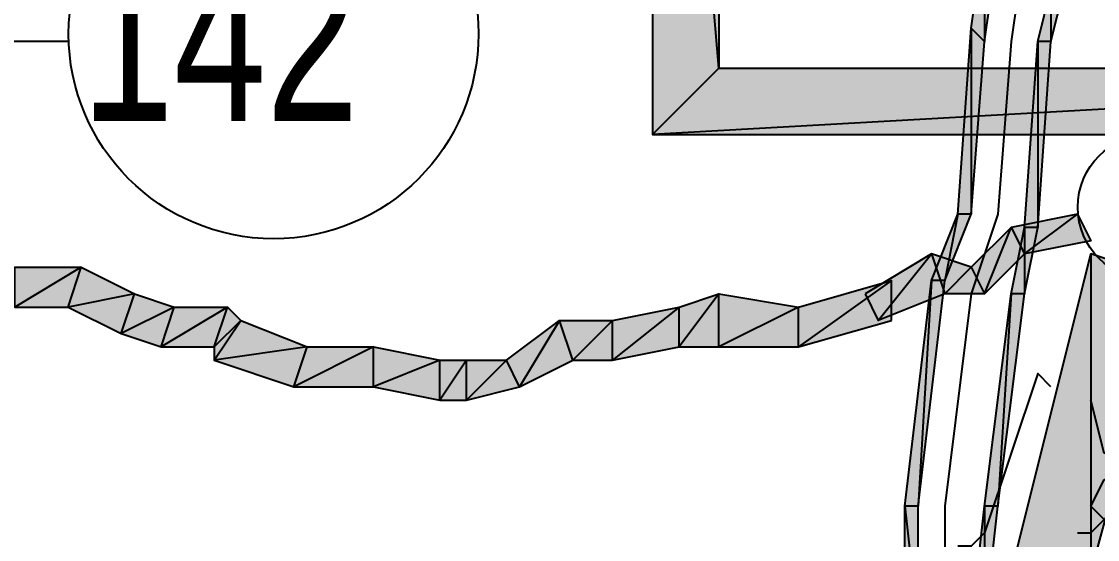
# Model space of a CAD drawing. Header units: millimetres. Extents: x 658 to 813, y 806 to 883.
# Drawn here: x 786.3152 to 786.5614, y 864.4621 to 864.5806 of the extents above; entities that cross this region are included whole.
import ezdxf

# ---------------------------------------------------------------- set-up
doc = ezdxf.new("R2010")
doc.units = ezdxf.units.MM
doc.header["$LTSCALE"] = 0.1
doc.linetypes.add('atContinuous2', pattern=[0])
for name, color, linetype in [('BATKAB', 7, 'Continuous'), ('JL-ARTERI', 7, 'Continuous'), ('JL-TOLL', 7, 'Continuous'), ('KLEKTOR2', 7, 'Continuous'), ('LINK NAS BARU', 7, 'Continuous'), ('SYMBOL', 7, 'Continuous'), ('zat_Mask_solid', 7, 'Continuous')]:
    doc.layers.add(name, color=color, linetype=linetype)
doc.styles.add('Style2', font='arial.ttf', dxfattribs={"height": 0.2})

msp = doc.modelspace()

# ---------------------------------------------------------------- hatches: boundary and pattern name
h = msp.add_hatch(color=7)
h.paths.add_polyline_path([(786.45957, 864.55477), (786.47477, 864.56997), (786.45957, 864.74934)])
h.paths.add_polyline_path([(786.47477, 864.56997), (786.45957, 864.74934), (786.47477, 864.73414)], flags=17)
h = msp.add_hatch(color=7)
h.paths.add_polyline_path([(786.74533, 864.55477), (786.73013, 864.56997), (786.45957, 864.55477)])
h.paths.add_polyline_path([(786.73013, 864.56997), (786.45957, 864.55477), (786.47477, 864.56997)], flags=17)
at = {"layer": 'JL-ARTERI'}
for points in [[(786.55989, 864.52741), (786.55989, 864.45445), (786.54165, 864.45445)], [(786.57813, 864.52133), (786.55989, 864.52741), (786.55989, 864.45445)]]:
    msp.add_hatch(color=7, dxfattribs=at).paths.add_polyline_path(points)
at = {"layer": 'JL-TOLL'}
for points in [[(786.53557, 864.60038), (786.53557, 864.57605), (786.53253, 864.57909)], [(786.53861, 864.59733), (786.53557, 864.60038), (786.53557, 864.57605)], [(786.55077, 864.58821), (786.55077, 864.57605), (786.54773, 864.57605)], [(786.55381, 864.58821), (786.55077, 864.58821), (786.55077, 864.57605)], [(786.53253, 864.57909), (786.53253, 864.53653), (786.52949, 864.53653)], [(786.53557, 864.57605), (786.53253, 864.57909), (786.53253, 864.53653)], [(786.54773, 864.57605), (786.54773, 864.53349), (786.54469, 864.53349)], [(786.55077, 864.57605), (786.54773, 864.57605), (786.54773, 864.53349)], [(786.52949, 864.53653), (786.52645, 864.52133), (786.52341, 864.52133)], [(786.53253, 864.53653), (786.52949, 864.53653), (786.52645, 864.52133)], [(786.54469, 864.53349), (786.54469, 864.51829), (786.54165, 864.51829)], [(786.54773, 864.53349), (786.54469, 864.53349), (786.54469, 864.51829)], [(786.52341, 864.52133), (786.52037, 864.46965), (786.51733, 864.46965)], [(786.52645, 864.52133), (786.52341, 864.52133), (786.52037, 864.46965)], [(786.54165, 864.51829), (786.53861, 864.46965), (786.53557, 864.46965)], [(786.54469, 864.51829), (786.54165, 864.51829), (786.53861, 864.46965)], [(786.53557, 864.46965), (786.53557, 864.44229), (786.53253, 864.44229)], [(786.53861, 864.46965), (786.53557, 864.46965), (786.53557, 864.44229)]]:
    msp.add_hatch(color=7, dxfattribs=at).paths.add_polyline_path(points)
h = msp.add_hatch(color=7, dxfattribs=at)
h.paths.add_polyline_path([(786.52037, 864.46965), (786.51733, 864.46965), (786.52037, 864.44229)], flags=17)
h.paths.add_polyline_path([(786.51733, 864.46965), (786.52037, 864.44229), (786.51733, 864.44229)], flags=17)
at = {"layer": 'KLEKTOR2'}
for points in [[(786.54165, 864.53349), (786.54469, 864.52741), (786.55685, 864.53653)], [(786.54469, 864.52741), (786.55685, 864.53653), (786.55989, 864.53045)], [(786.53253, 864.52437), (786.53557, 864.51829), (786.54165, 864.53349)], [(786.53557, 864.51829), (786.54165, 864.53349), (786.54469, 864.52741)], [(786.50821, 864.51829), (786.51125, 864.51221), (786.52341, 864.52741)], [(786.51125, 864.51221), (786.52341, 864.52741), (786.52645, 864.51829)], [(786.52341, 864.52741), (786.52645, 864.51829), (786.53253, 864.52437)], [(786.52645, 864.51829), (786.53253, 864.52437), (786.53557, 864.51829)]]:
    msp.add_hatch(color=7, dxfattribs=at).paths.add_polyline_path(points)
h = msp.add_hatch(color=7, dxfattribs=at)
h.paths.add_polyline_path([(786.32581, 864.51525), (786.32885, 864.52437), (786.31365, 864.51525)], flags=17)
h.paths.add_polyline_path([(786.32885, 864.52437), (786.31365, 864.51525), (786.31365, 864.52437)], flags=17)
h = msp.add_hatch(color=7, dxfattribs=at)
h.paths.add_polyline_path([(786.51429, 864.51221), (786.51429, 864.52133), (786.49301, 864.50613)], flags=17)
h.paths.add_polyline_path([(786.51429, 864.52133), (786.49301, 864.50613), (786.49301, 864.51525)], flags=17)
h = msp.add_hatch(color=7, dxfattribs=at)
h.paths.add_polyline_path([(786.47477, 864.50613), (786.47477, 864.51829), (786.46565, 864.50613)], flags=17)
h.paths.add_polyline_path([(786.47477, 864.51829), (786.46565, 864.50613), (786.46565, 864.51525)], flags=17)
h = msp.add_hatch(color=7, dxfattribs=at)
h.paths.add_polyline_path([(786.49301, 864.50613), (786.49301, 864.51525), (786.47477, 864.50613)], flags=17)
h.paths.add_polyline_path([(786.49301, 864.51525), (786.47477, 864.50613), (786.47477, 864.51829)])
h = msp.add_hatch(color=7, dxfattribs=at)
h.paths.add_polyline_path([(786.35925, 864.50613), (786.36229, 864.51525), (786.34709, 864.50613)], flags=17)
h.paths.add_polyline_path([(786.36229, 864.51525), (786.34709, 864.50613), (786.35013, 864.51525)], flags=17)
h = msp.add_hatch(color=7, dxfattribs=at)
h.paths.add_polyline_path([(786.46565, 864.50613), (786.46565, 864.51525), (786.45045, 864.50309)], flags=17)
h.paths.add_polyline_path([(786.46565, 864.51525), (786.45045, 864.50309), (786.45045, 864.51221)], flags=17)
h = msp.add_hatch(color=7, dxfattribs=at)
h.paths.add_polyline_path([(786.38053, 864.50613), (786.35925, 864.50309), (786.36533, 864.51221)])
h.paths.add_polyline_path([(786.35925, 864.50309), (786.36533, 864.51221), (786.35925, 864.50613)], flags=17)
h = msp.add_hatch(color=7, dxfattribs=at)
h.paths.add_polyline_path([(786.45045, 864.50309), (786.45045, 864.51221), (786.44133, 864.50309)], flags=17)
h.paths.add_polyline_path([(786.45045, 864.51221), (786.44133, 864.50309), (786.43829, 864.51221)])
h = msp.add_hatch(color=7, dxfattribs=at)
h.paths.add_polyline_path([(786.39573, 864.49701), (786.39573, 864.50613), (786.37749, 864.49701)], flags=17)
h.paths.add_polyline_path([(786.39573, 864.50613), (786.37749, 864.49701), (786.38053, 864.50613)], flags=17)
h = msp.add_hatch(color=7, dxfattribs=at)
h.paths.add_polyline_path([(786.41701, 864.49397), (786.41701, 864.50309), (786.41093, 864.49397)], flags=17)
h.paths.add_polyline_path([(786.41701, 864.50309), (786.41093, 864.49397), (786.41093, 864.50309)], flags=17)
h = msp.add_hatch(color=7, dxfattribs=at)
h.paths.add_polyline_path([(786.42917, 864.49701), (786.42613, 864.50309), (786.41701, 864.49397)])
h.paths.add_polyline_path([(786.42613, 864.50309), (786.41701, 864.49397), (786.41701, 864.50309)], flags=17)
at = {"layer": 'zat_Mask_solid'}
for points in [[(786.34101, 864.51829), (786.32581, 864.51525), (786.32885, 864.52437)], [(786.33797, 864.50917), (786.34101, 864.51829), (786.32581, 864.51525)], [(786.35013, 864.51525), (786.33797, 864.50917), (786.34101, 864.51829)], [(786.34709, 864.50613), (786.35013, 864.51525), (786.33797, 864.50917)], [(786.36533, 864.51221), (786.35925, 864.50613), (786.36229, 864.51525)], [(786.43829, 864.51221), (786.42917, 864.49701), (786.42613, 864.50309)], [(786.44133, 864.50309), (786.43829, 864.51221), (786.42917, 864.49701)], [(786.37749, 864.49701), (786.38053, 864.50613), (786.35925, 864.50309)], [(786.41093, 864.50309), (786.39573, 864.49701), (786.39573, 864.50613)], [(786.41093, 864.49397), (786.41093, 864.50309), (786.39573, 864.49701)]]:
    msp.add_hatch(color=7, dxfattribs=at).paths.add_polyline_path(points)

# ---------------------------------------------------------------- linework, layer by layer
at = {"color": 7}
for points in [[(786.45957, 864.55477), (786.47477, 864.56997), (786.45957, 864.74934), (786.45957, 864.55477)], [(786.47477, 864.56997), (786.45957, 864.74934), (786.47477, 864.73414), (786.47477, 864.56997)], [(786.74533, 864.55477), (786.73013, 864.56997), (786.45957, 864.55477), (786.74533, 864.55477)], [(786.73013, 864.56997), (786.45957, 864.55477), (786.47477, 864.56997), (786.73013, 864.56997)]]:
    msp.add_lwpolyline(points, dxfattribs=at)
at = {"layer": 'BATKAB', "color": 7}
for points in [[(786.55077, 864.49701), (786.54773, 864.50005), (786.53557, 864.46357), (786.53253, 864.46053), (786.52949, 864.46053)], [(786.55685, 864.46357), (786.55989, 864.46357), (786.56293, 864.46661), (786.55989, 864.46965), (786.56293, 864.47573), (786.56901, 864.47877), (786.56597, 864.48181), (786.56293, 864.48181), (786.55989, 864.49397)]]:
    msp.add_lwpolyline(points, dxfattribs=at)
at = {"layer": 'JL-ARTERI', "color": 7}
for points in [[(786.55989, 864.52741), (786.55989, 864.45445), (786.54165, 864.45445), (786.55989, 864.52741)], [(786.57813, 864.52133), (786.55989, 864.52741), (786.55989, 864.45445), (786.57813, 864.52133)]]:
    msp.add_lwpolyline(points, dxfattribs=at)
at = {"layer": 'JL-TOLL', "color": 7}
for points in [[(786.53557, 864.60038), (786.53557, 864.57605), (786.53253, 864.57909), (786.53557, 864.60038)], [(786.53861, 864.59733), (786.53557, 864.60038), (786.53557, 864.57605), (786.53861, 864.59733)], [(786.54469, 864.59733), (786.54165, 864.57605), (786.53861, 864.53653), (786.53253, 864.51829), (786.52645, 864.46965), (786.52645, 864.44229), (786.52341, 864.42709), (786.52645, 864.38149), (786.51733, 864.34501), (786.51125, 864.32373), (786.50821, 864.30549), (786.50213, 864.28725), (786.49909, 864.27509), (786.48693, 864.24773), (786.48693, 864.23253), (786.48693, 864.22645), (786.47781, 864.19301), (786.48085, 864.16869), (786.49909, 864.14437), (786.51125, 864.12917), (786.51429, 864.11701), (786.51733, 864.09877), (786.52037, 864.08357), (786.51733, 864.07445)], [(786.55077, 864.58821), (786.55077, 864.57605), (786.54773, 864.57605), (786.55077, 864.58821)], [(786.55381, 864.58821), (786.55077, 864.58821), (786.55077, 864.57605), (786.55381, 864.58821)], [(786.53253, 864.57909), (786.53253, 864.53653), (786.52949, 864.53653), (786.53253, 864.57909)], [(786.53557, 864.57605), (786.53253, 864.57909), (786.53253, 864.53653), (786.53557, 864.57605)], [(786.54773, 864.57605), (786.54773, 864.53349), (786.54469, 864.53349), (786.54773, 864.57605)], [(786.55077, 864.57605), (786.54773, 864.57605), (786.54773, 864.53349), (786.55077, 864.57605)], [(786.52949, 864.53653), (786.52645, 864.52133), (786.52341, 864.52133), (786.52949, 864.53653)], [(786.53253, 864.53653), (786.52949, 864.53653), (786.52645, 864.52133), (786.53253, 864.53653)], [(786.54469, 864.53349), (786.54469, 864.51829), (786.54165, 864.51829), (786.54469, 864.53349)], [(786.54773, 864.53349), (786.54469, 864.53349), (786.54469, 864.51829), (786.54773, 864.53349)], [(786.52341, 864.52133), (786.52037, 864.46965), (786.51733, 864.46965), (786.52341, 864.52133)], [(786.52645, 864.52133), (786.52341, 864.52133), (786.52037, 864.46965), (786.52645, 864.52133)], [(786.54165, 864.51829), (786.53861, 864.46965), (786.53557, 864.46965), (786.54165, 864.51829)], [(786.54469, 864.51829), (786.54165, 864.51829), (786.53861, 864.46965), (786.54469, 864.51829)], [(786.52037, 864.46965), (786.51733, 864.46965), (786.52037, 864.44229), (786.52037, 864.46965)], [(786.51733, 864.46965), (786.52037, 864.44229), (786.51733, 864.44229), (786.51733, 864.46965)], [(786.53557, 864.46965), (786.53557, 864.44229), (786.53253, 864.44229), (786.53557, 864.46965)], [(786.53861, 864.46965), (786.53557, 864.46965), (786.53557, 864.44229), (786.53861, 864.46965)]]:
    msp.add_lwpolyline(points, dxfattribs=at)
at = {"layer": 'KLEKTOR2', "color": 7}
for points in [[(786.54165, 864.53349), (786.54469, 864.52741), (786.55685, 864.53653), (786.54165, 864.53349)], [(786.54469, 864.52741), (786.55685, 864.53653), (786.55989, 864.53045), (786.54469, 864.52741)], [(786.53253, 864.52437), (786.53557, 864.51829), (786.54165, 864.53349), (786.53253, 864.52437)], [(786.53557, 864.51829), (786.54165, 864.53349), (786.54469, 864.52741), (786.53557, 864.51829)], [(786.50821, 864.51829), (786.51125, 864.51221), (786.52341, 864.52741), (786.50821, 864.51829)], [(786.51125, 864.51221), (786.52341, 864.52741), (786.52645, 864.51829), (786.51125, 864.51221)], [(786.52341, 864.52741), (786.52645, 864.51829), (786.53253, 864.52437), (786.52341, 864.52741)], [(786.32581, 864.51525), (786.32885, 864.52437), (786.31365, 864.51525), (786.32581, 864.51525)], [(786.32885, 864.52437), (786.31365, 864.51525), (786.31365, 864.52437), (786.32885, 864.52437)], [(786.34101, 864.51829), (786.32581, 864.51525), (786.32885, 864.52437), (786.34101, 864.51829)], [(786.52645, 864.51829), (786.53253, 864.52437), (786.53557, 864.51829), (786.52645, 864.51829)], [(786.51429, 864.51221), (786.51429, 864.52133), (786.49301, 864.50613), (786.51429, 864.51221)], [(786.51429, 864.52133), (786.49301, 864.50613), (786.49301, 864.51525), (786.51429, 864.52133)], [(786.33797, 864.50917), (786.34101, 864.51829), (786.32581, 864.51525), (786.33797, 864.50917)], [(786.35013, 864.51525), (786.33797, 864.50917), (786.34101, 864.51829), (786.35013, 864.51525)], [(786.47477, 864.50613), (786.47477, 864.51829), (786.46565, 864.50613), (786.47477, 864.50613)], [(786.47477, 864.51829), (786.46565, 864.50613), (786.46565, 864.51525), (786.47477, 864.51829)], [(786.49301, 864.51525), (786.47477, 864.50613), (786.47477, 864.51829), (786.49301, 864.51525)], [(786.34709, 864.50613), (786.35013, 864.51525), (786.33797, 864.50917), (786.34709, 864.50613)], [(786.35925, 864.50613), (786.36229, 864.51525), (786.34709, 864.50613), (786.35925, 864.50613)], [(786.36229, 864.51525), (786.34709, 864.50613), (786.35013, 864.51525), (786.36229, 864.51525)], [(786.36533, 864.51221), (786.35925, 864.50613), (786.36229, 864.51525), (786.36533, 864.51221)], [(786.46565, 864.50613), (786.46565, 864.51525), (786.45045, 864.50309), (786.46565, 864.50613)], [(786.46565, 864.51525), (786.45045, 864.50309), (786.45045, 864.51221), (786.46565, 864.51525)], [(786.49301, 864.50613), (786.49301, 864.51525), (786.47477, 864.50613), (786.49301, 864.50613)], [(786.38053, 864.50613), (786.35925, 864.50309), (786.36533, 864.51221), (786.38053, 864.50613)], [(786.35925, 864.50309), (786.36533, 864.51221), (786.35925, 864.50613), (786.35925, 864.50309)], [(786.43829, 864.51221), (786.42917, 864.49701), (786.42613, 864.50309), (786.43829, 864.51221)], [(786.44133, 864.50309), (786.43829, 864.51221), (786.42917, 864.49701), (786.44133, 864.50309)], [(786.45045, 864.51221), (786.44133, 864.50309), (786.43829, 864.51221), (786.45045, 864.51221)], [(786.45045, 864.50309), (786.45045, 864.51221), (786.44133, 864.50309), (786.45045, 864.50309)], [(786.37749, 864.49701), (786.38053, 864.50613), (786.35925, 864.50309), (786.37749, 864.49701)], [(786.39573, 864.49701), (786.39573, 864.50613), (786.37749, 864.49701), (786.39573, 864.49701)], [(786.39573, 864.50613), (786.37749, 864.49701), (786.38053, 864.50613), (786.39573, 864.50613)], [(786.41093, 864.50309), (786.39573, 864.49701), (786.39573, 864.50613), (786.41093, 864.50309)], [(786.41093, 864.49397), (786.41093, 864.50309), (786.39573, 864.49701), (786.41093, 864.49397)], [(786.41701, 864.49397), (786.41701, 864.50309), (786.41093, 864.49397), (786.41701, 864.49397)], [(786.41701, 864.50309), (786.41093, 864.49397), (786.41093, 864.50309), (786.41701, 864.50309)], [(786.42917, 864.49701), (786.42613, 864.50309), (786.41701, 864.49397), (786.42917, 864.49701)], [(786.42613, 864.50309), (786.41701, 864.49397), (786.41701, 864.50309), (786.42613, 864.50309)]]:
    msp.add_lwpolyline(points, dxfattribs=at)
at = {"layer": 'LINK NAS BARU', "color": 7}
msp.add_lwpolyline([(786.32581, 864.57605), (786.28629, 864.57605)], dxfattribs=at)
at = {"layer": 'LINK NAS BARU', "color": 7, "linetype": 'atContinuous2'}
msp.add_circle((786.37285, 864.57779), 0.0469, dxfattribs=at)
at = {"layer": 'SYMBOL', "color": 7, "linetype": 'atContinuous2'}
msp.add_circle((786.57355, 864.53813), 0.01664, dxfattribs=at)

# ---------------------------------------------------------------- texts
at = {"layer": 'LINK NAS BARU', "color": 7, "style": 'Style2', "width": 0.7}
msp.add_text('142', height=0.038913, rotation=0.0006, dxfattribs=at).set_placement((786.32885, 864.55781))

doc.saveas('drawing.dxf')
